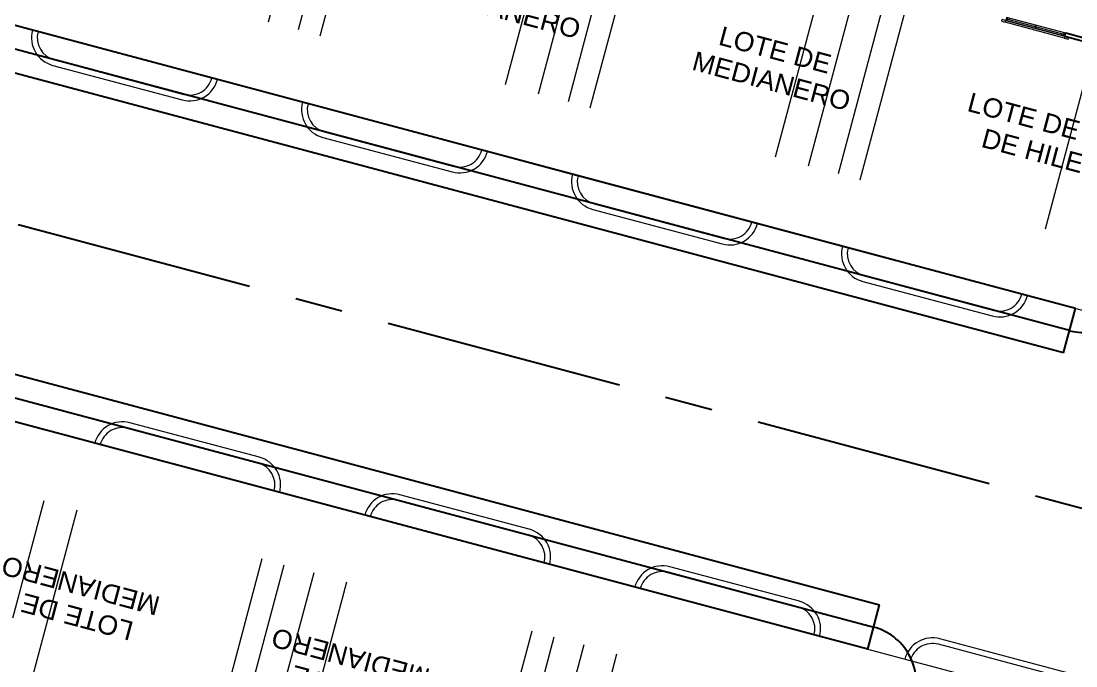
# Model space of a CAD drawing. Header units: metres. Extents: x 689715 to 690980, y 1005284 to 1006835.
# Drawn here: x 690677.2 to 690704.75, y 1005614.81 to 1005631.65 of the extents above; entities that cross this region are included whole.
import ezdxf

# ---------------------------------------------------------------- set-up
doc = ezdxf.new("R2010")
doc.units = ezdxf.units.M
doc.linetypes.add('CENTER', pattern=[2, 1.25, -0.25, 0.25, -0.25])
for name, color, linetype in [('A-BLDG', 7, 'Continuous'), ('C-CALLE-ACERA', 8, 'Continuous'), ('CALLES-CENTRO', 2, 'CENTER')]:
    doc.layers.add(name, color=color, linetype=linetype)
for name, color, linetype, lineweight in [('A-GENM', 13, 'Continuous', 9), ('A-GLAZ', 151, 'Continuous', 9), ('A-WALL', 250, 'Continuous', 9), ('G-ANNO-TEXT', 2, 'Continuous', 9), ('X1$0$A-FLOR', 250, 'Continuous', 9), ('X2$0$A-FLOR', 250, 'Continuous', 9)]:
    doc.layers.add(name, color=color, linetype=linetype, lineweight=lineweight)
doc.styles.add('ARIAL', font='arial.ttf')

# ---------------------------------------------------------------- blocks, each defined once
blk = doc.blocks.new('FRESNO B')
at = {"layer": 'X1$0$A-FLOR', "color": 141}
for p, q in [((0.5, -1.8), (7.8, -1.8)), ((0.5, -2.4), (4, -2.4)), ((0.5, -2.55), (4, -2.55))]:
    blk.add_line(p, q, dxfattribs=at)
for centre, radius, start, end in [((4, -1.8), 0.75, 270, 0), ((4, -1.8), 0.6, 270, 0), ((7.8, -1.8), 0.75, 180, 270), ((7.8, -1.8), 0.6, 180, 270)]:
    blk.add_arc(centre, radius, start, end, dxfattribs=at)
at = {"layer": 'X2$0$A-FLOR', "color": 141}
for p, q in [((4.75, 5), (4.75, 0)), ((5.65, 0), (5.65, 5)), ((6.45, 5), (6.45, 0)), ((7.05, 0), (7.05, 5))]:
    blk.add_line(p, q, dxfattribs=at)
at = {"layer": 'G-ANNO-TEXT', "color": 141, "char_height": 0.5, "attachment_point": 1, "style": 'ARIAL'}
for s, insert, width in [('LOTE DE ', (2.534, 2.954), 3.14262), ('MEDIANERO', (2.032, 2.143), 4.16877)]:
    blk.add_mtext(s, dxfattribs=dict(at, insert=insert, width=width))
blk = doc.blocks.new('Window-Sliding - VENTANA DE 1_60 X 1_20-675561-PLANO CLAVE')
at = {"layer": 'A-GLAZ'}
for p, q in [((0.8, 0.04), (-0.8, 0.04)), ((-0.8, 0.04), (-0.8, -0.043)), ((-0.8, 0.04), (0.8, 0.04)), ((-0.762, -0.043), (-0.762, 0.04)), ((-0.762, 0.04), (-0.762, -0.043)), ((-0.727, 0.04), (-0.727, -0.001)), ((-0.022, 0.04), (-0.022, -0.001)), ((0, -0.001), (0, 0.04)), ((0.762, 0.04), (0.762, -0.043)), ((0.8, -0.043), (0.8, 0.04)), ((-0.8, -0.043), (0.8, -0.043)), ((-0.8, -0.043), (0.8, -0.043)), ((-0.8, -0.043), (0.8, -0.043)), ((0.762, -0.001), (-0.762, -0.001)), ((0, -0.001), (0, -0.043)), ((0.023, -0.043), (0.023, -0.001)), ((0.727, -0.043), (0.727, -0.001))]:
    blk.add_line(p, q, dxfattribs=at)
blk = doc.blocks.new('M_MOLDURA SENCILLA PARA VENTANAS - Type 3-V3-PLANO CLAVE')
at = {"layer": 'A-GENM', "lineweight": 18}
for p, q in [((-0.675, 0.09), (-0.775, 0.09)), ((-0.775, 0.09), (-0.775, 0.04)), ((-0.775, 0.04), (-0.675, 0.04)), ((-0.675, 0.04), (-0.675, 0.09)), ((1.025, 0.09), (0.925, 0.09)), ((0.925, 0.09), (0.925, 0.04)), ((0.927, 0.04), (1.025, 0.04)), ((1.025, 0.04), (1.025, 0.09))]:
    blk.add_line(p, q, dxfattribs=at)
at = {"layer": 'A-GENM'}
blk.add_line((-0.675, 0.09), (0.925, 0.09), dxfattribs=at)
blk = doc.blocks.new('FRESNO C')
at = {"layer": 'A-WALL', "color": 141, "lineweight": 25}
for p, q in [((4.67, 5.08), (3.95, 5.08)), ((3.95, 5), (4.75, 5))]:
    blk.add_line(p, q, dxfattribs=at)
at = {"layer": 'X1$0$A-FLOR', "color": 141}
for p, q in [((4.75, 5), (4.75, 0)), ((0.5, -1.8), (7.05, -1.8)), ((0.5, -2.4), (4, -2.4)), ((0.5, -2.55), (4, -2.55))]:
    blk.add_line(p, q, dxfattribs=at)
for radius in [0.75, 0.6]:
    blk.add_arc((4, -1.8), radius, 270, 0, dxfattribs=at)
at = {"layer": 'A-GENM', "color": 141, "rotation": 180}
blk.add_blockref('M_MOLDURA SENCILLA PARA VENTANAS - Type 3-V3-PLANO CLAVE', (3.277, 5.04), dxfattribs=at)
at = {"layer": 'A-GLAZ', "color": 141, "rotation": 180}
blk.add_blockref('Window-Sliding - VENTANA DE 1_60 X 1_20-675561-PLANO CLAVE', (3.15, 5.04), dxfattribs=at)
at = {"layer": 'G-ANNO-TEXT', "color": 141, "char_height": 0.5, "attachment_point": 1, "style": 'ARIAL'}
for s, insert, width in [('LOTE DE FINAL ', (1.957, 2.954), 5.29114), ('DE HILERA', (2.552, 2.143), 3.6557)]:
    blk.add_mtext(s, dxfattribs=dict(at, insert=insert, width=width))
blk = doc.blocks.new('FRESNO A')
at = {"layer": 'X1$0$A-FLOR', "color": 141}
for p, q in [((-1.25, -1.8), (7.8, -1.8)), ((-0.5, -2.4), (4, -2.4)), ((-0.5, -2.55), (4, -2.55))]:
    blk.add_line(p, q, dxfattribs=at)
for centre, radius, start, end in [((4, -1.8), 0.75, 270, 0), ((4, -1.8), 0.6, 270, 0), ((7.8, -1.8), 0.75, 180, 270), ((7.8, -1.8), 0.6, 180, 270)]:
    blk.add_arc(centre, radius, start, end, dxfattribs=at)

msp = doc.modelspace()

# ---------------------------------------------------------------- linework, layer by layer
at = {"layer": 'C-CALLE-ACERA', "linetype": 'Continuous', "ltscale": 5}
for p, q in [((690704.744, 1005624.148), (690649.427, 1005638.901)), ((690704.589, 1005623.568), (690649.273, 1005638.322)), ((690704.434, 1005622.988), (690649.118, 1005637.742)), ((690647.159, 1005630.399), (690699.625, 1005616.405)), ((690647.005, 1005629.819), (690699.471, 1005615.825)), ((690699.316, 1005615.246), (690646.85, 1005629.239))]:
    msp.add_line(p, q, dxfattribs=at)
at = {"layer": 'C-CALLE-ACERA', "linetype": 'Continuous', "ltscale": 5, "flags": 128}
for points in [[(690704.434, 1005622.988), (690704.744, 1005624.148)], [(690699.316, 1005615.246), (690699.625, 1005616.405)]]:
    msp.add_lwpolyline(points, dxfattribs=at)
at = {"layer": 'C-CALLE-ACERA', "linetype": 'Continuous', "ltscale": 5}
for centre, start, end in [((690704.976, 1005625.017), 255.066, 345.066), ((690699.084, 1005614.376), 345.066, 75.066)]:
    msp.add_arc(centre, 1.5, start, end, dxfattribs=at)
at = {"layer": 'CALLES-CENTRO', "linetype": 'CENTER', "ltscale": 5, "flags": 128}
msp.add_lwpolyline([(690648.139, 1005634.07), (690773.893, 1005600.53), (690894.601, 1005568.335)], dxfattribs=at)

# ---------------------------------------------------------------- block references
at = {"layer": 'A-BLDG'}
for name, p, rotation in [('FRESNO B', (690671.148, 1005634.971), 345.0663971945302), ('FRESNO B', (690678.202, 1005633.09), 345.0663971945302), ('FRESNO B', (690685.255, 1005631.209), 345.0663971945302), ('FRESNO B', (690692.308, 1005629.327), 345.0663971945302), ('FRESNO C', (690699.362, 1005627.446), 345.066691336882), ('FRESNO B', (690683.248, 1005617.668), 165.0663971945302), ('FRESNO B', (690690.301, 1005615.787), 165.0663971945302), ('FRESNO B', (690697.355, 1005613.906), 165.0663971945302), ('FRESNO A', (690704.408, 1005612.025), 165.066691336882)]:
    msp.add_blockref(name, p, dxfattribs=dict(at, rotation=rotation))

doc.saveas('drawing.dxf')
